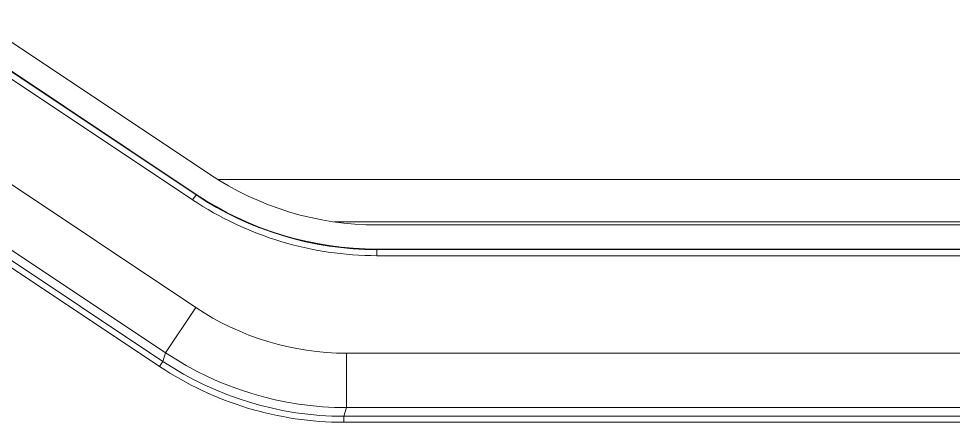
# Model space of a CAD drawing. Extents: x 14808 to 20058, y -13198 to -11680.
# Drawn here: x 18575.6 to 18652.9, y -12740.5 to -12707.1 of the extents above; entities that cross this region are included whole.
import ezdxf

# ---------------------------------------------------------------- set-up
doc = ezdxf.new("R2010")
doc.units = 0
doc.header["$LTSCALE"] = 7
doc.header["$MEASUREMENT"] = 0
doc.layers.get('0').update_dxf_attribs({"color": 2, "linetype": 'CONTINUOUS'})

# ---------------------------------------------------------------- blocks, each defined once
blk = doc.blocks.new('A$C52DF3C04')
at = {"color": 7, "linetype": 'Continuous', "lineweight": 15}
for p, q in [((47.204, 39.011), (56.851, 32.58)), ((56.152, 31.52), (46.505, 37.951)), ((46.643, 38.159), (56.291, 31.728)), ((46.649, 38.179), (56.297, 31.748)), ((56.279, 27.068), (45.687, 34.129)), ((44.439, 32.257), (55.031, 25.196)), ((106.5, 32.356), (57.2, 32.356)), ((56.291, 31.728), (56.152, 31.52)), ((56.297, 31.748), (56.291, 31.728)), ((62.021, 30.606), (106.5, 30.606)), ((63.784, 30.481), (105.625, 30.481)), ((63.778, 29.461), (63.784, 29.481)), ((63.778, 29.461), (103.431, 29.461)), ((63.778, 29.461), (63.778, 29.211)), ((63.784, 29.481), (103.5, 29.481)), ((103.431, 29.211), (63.778, 29.211)), ((55.031, 25.196), (56.279, 27.068)), ((55.031, 25.196), (54.923, 24.839)), ((62.519, 22.929), (62.519, 25.178)), ((103.527, 25.178), (62.519, 25.178)), ((54.923, 24.839), (54.784, 24.631)), ((62.41, 22.572), (62.519, 22.929)), ((62.519, 22.929), (109.323, 22.929)), ((107.14, 22.572), (62.41, 22.572)), ((62.41, 22.572), (62.41, 22.322)), ((62.41, 22.322), (107.14, 22.322))]:
    blk.add_line(p, q, dxfattribs=at)
at = {"color": 8, "linetype": 'Continuous', "lineweight": 15}
for p, q in [((45.821, 30.606), (54.784, 24.631)), ((54.923, 24.839), (46.272, 30.606))]:
    blk.add_line(p, q, dxfattribs=at)
at = {"color": 7, "linetype": 'Continuous', "lineweight": 15}
for centre, major_axis, ratio, start_param, end_param in [((63.785, 42.982), (-3.623, -11.965), 0.999906, 5.98921, 6.577161), ((63.779, 42.962), (3.912, 12.922), 0.999903, 2.847617, 3.435568), ((63.785, 42.982), (-3.912, -12.922), 0.999906, 5.98921, 6.577161), ((63.779, 42.962), (-3.985, -13.161), 0.999906, 5.98921, 6.577161), ((62.519, 36.429), (3.26, 10.768), 0.999906, 2.847617, 3.435568), ((62.519, 36.429), (3.912, 12.922), 0.999938, 2.847617, 3.435568), ((62.411, 36.073), (3.912, 12.922), 0.999903, 2.847617, 3.435568), ((62.411, 36.073), (3.985, 13.161), 0.999906, 2.847617, 3.435568)]:
    blk.add_ellipse(centre, major_axis=major_axis, ratio=ratio, start_param=start_param, end_param=end_param, dxfattribs=at)

msp = doc.modelspace()

# ---------------------------------------------------------------- block references
at = {"xscale": 2, "yscale": 2, "zscale": 2}
msp.add_blockref('A$C52DF3C04', (18477.661, -12785.097), dxfattribs=at)

doc.saveas('drawing.dxf')
